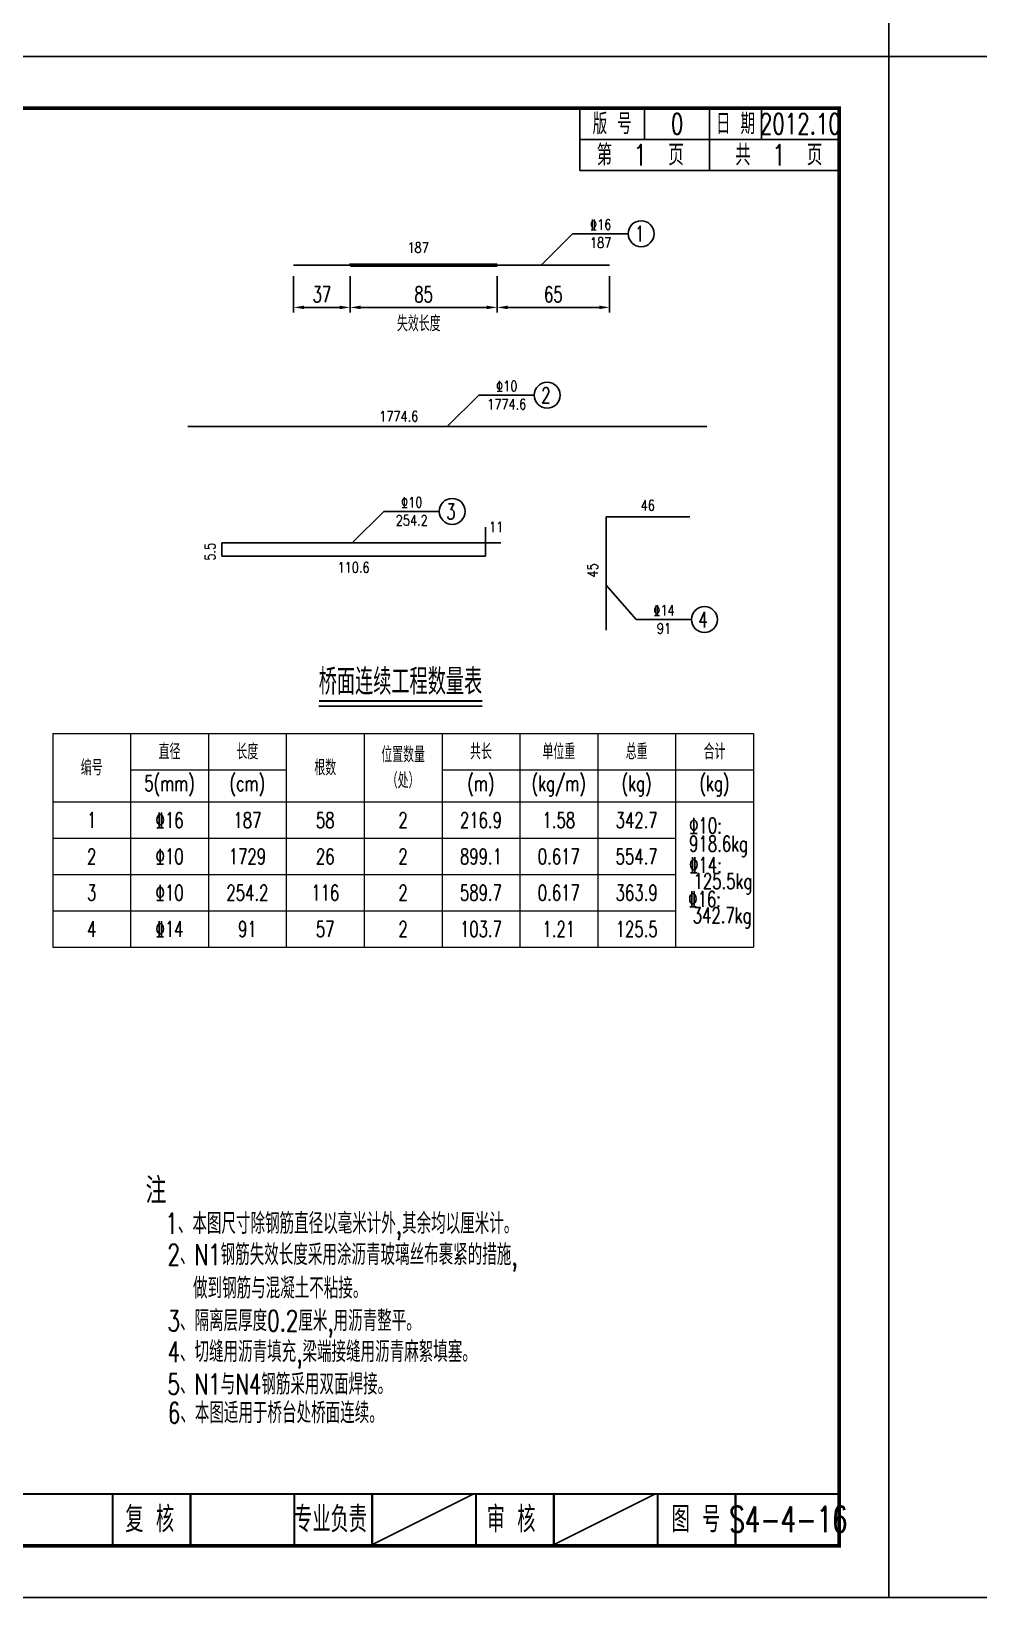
# Model space of a CAD drawing. Header units: millimetres. Extents: x -51 to 12129, y -1309 to -715.
# Drawn here: x 7344.1 to 7526.6, y -1308.7 to -1006.8 of the extents above; entities that cross this region are included whole.
import ezdxf
from ezdxf.enums import TextEntityAlignment as Align

# ---------------------------------------------------------------- set-up
doc = ezdxf.new("R2010")
doc.units = ezdxf.units.MM
doc.header["$LTSCALE"] = 0.25
for name, color, linetype in [('DIMENSION', 2, 'Continuous'), ('图框', 7, 'Continuous'), ('尺寸标注', 2, 'Continuous'), ('文字', 7, 'Continuous'), ('标注', 4, 'Continuous'), ('次轮廓线', 7, 'Continuous'), ('表格', 7, 'Continuous'), ('钢筋', 6, 'Continuous')]:
    doc.layers.add(name, color=color, linetype=linetype)
doc.layers.add('TEXT', color=7, linetype='Continuous', lineweight=18)
doc.styles.get("Standard").update_dxf_attribs({"font": 'simplex1.shx', "width": 0.7, "bigfont": 'hztxt.shx'})
doc.styles.add('TEXT', font='simplex1.shx', dxfattribs={"width": 0.7, "bigfont": 'hztxt.shx'})
doc.dimstyles.new('比例1：10', dxfattribs={"dimtxt": 3, "dimasz": 2, "dimexe": 1, "dimexo": 2, "dimgap": 0.5, "dimtad": 1, "dimzin": 13, "dimdsep": 46, "dimtxsty": 'Standard', "dimcen": -0.09, "dimclrd": 256, "dimclre": 256, "dimclrt": 7, "dimaunit": 1, "dimadec": 0, "dimazin": 0, "dimtfac": 0.0005, "dimtix": 1, "dimtmove": 2, "dimatfit": 0, "dimldrblk": 'DIM', "dimfxl": 0, "dimtolj": 1, "dimtzin": 13, "dimarcsym": 0})
doc.dimstyles.new('比例1：25', dxfattribs={"dimtxt": 3, "dimasz": 2, "dimexe": 1, "dimexo": 1, "dimgap": 1, "dimtad": 1, "dimdec": 1, "dimlfac": 2.5, "dimzin": 9, "dimdsep": 46, "dimtxsty": 'Standard', "dimcen": -0.09, "dimclrd": 4, "dimclre": 4, "dimclrt": 7, "dimaunit": 1, "dimadec": 0, "dimazin": 0, "dimtfac": 0.0005, "dimtdec": 1, "dimtix": 1, "dimtmove": 2, "dimatfit": 3, "dimfxl": 0, "dimtolj": 1, "dimtzin": 13, "dimarcsym": 0})

# ---------------------------------------------------------------- blocks, each defined once
blk = doc.blocks.new('*D1778')
at = {"layer": 'Defpoints', "color": 0}
for p in [(7394.63, -1051.89), (7405.51, -1051.89), (7394.63, -1060.03)]:
    blk.add_point(p, dxfattribs=at)
at = {"layer": '标注', "color": 4, "lineweight": -2}
for p, q in [((7394.63, -1054.03), (7394.63, -1061.03)), ((7405.51, -1054.03), (7405.51, -1061.03)), ((7403.51, -1060.03), (7396.63, -1060.03))]:
    blk.add_line(p, q, dxfattribs=at)
at = {"layer": '标注', "color": 4}
for points in [[(7396.63, -1059.69), (7396.63, -1060.36), (7394.63, -1060.03)], [(7403.51, -1059.69), (7403.51, -1060.36), (7405.51, -1060.03)]]:
    blk.add_solid(points, dxfattribs=at)
at = {"layer": '标注', "color": 7, "insert": (7400.07, -1057.53), "char_height": 3, "attachment_point": 5}
blk.add_mtext('\\A1;37', dxfattribs=at)
blk = doc.blocks.new('*D1779')
at = {"layer": 'Defpoints', "color": 0}
for p in [(7405.51, -1051.89), (7433.84, -1051.89), (7433.84, -1060.03)]:
    blk.add_point(p, dxfattribs=at)
at = {"layer": '标注', "color": 4, "lineweight": -2}
for p, q in [((7405.51, -1054.03), (7405.51, -1061.03)), ((7433.84, -1054.03), (7433.84, -1061.03)), ((7407.51, -1060.03), (7431.84, -1060.03))]:
    blk.add_line(p, q, dxfattribs=at)
at = {"layer": '标注', "color": 4}
for points in [[(7407.51, -1059.69), (7407.51, -1060.36), (7405.51, -1060.03)], [(7431.84, -1059.69), (7431.84, -1060.36), (7433.84, -1060.03)]]:
    blk.add_solid(points, dxfattribs=at)
at = {"layer": '标注', "color": 7, "insert": (7419.67, -1057.53), "char_height": 3, "attachment_point": 5}
blk.add_mtext('\\A1;85', dxfattribs=at)
blk = doc.blocks.new('*D1780')
at = {"layer": 'Defpoints', "color": 0}
for p in [(7433.84, -1051.89), (7455.5, -1051.89), (7455.5, -1060.03)]:
    blk.add_point(p, dxfattribs=at)
at = {"layer": '标注', "color": 4, "lineweight": -2}
for p, q in [((7433.84, -1054.03), (7433.84, -1061.03)), ((7455.5, -1054.03), (7455.5, -1061.03)), ((7435.84, -1060.03), (7453.5, -1060.03))]:
    blk.add_line(p, q, dxfattribs=at)
at = {"layer": '标注', "color": 4}
for points in [[(7435.84, -1059.69), (7435.84, -1060.36), (7433.84, -1060.03)], [(7453.5, -1059.69), (7453.5, -1060.36), (7455.5, -1060.03)]]:
    blk.add_solid(points, dxfattribs=at)
at = {"layer": '标注', "color": 7, "insert": (7444.67, -1057.53), "char_height": 3, "attachment_point": 5}
blk.add_mtext('\\A1;65', dxfattribs=at)
blk = doc.blocks.new('*T1604')
at = {"layer": '表格', "color": 1, "lineweight": 0}
for p, q in [((0, 0), (15, 0)), ((0, 0), (0, -7)), ((15, 0), (30, 0)), ((30, 0), (45, 0)), ((45, 0), (60, 0)), ((60, 0), (75, 0)), ((75, 0), (90, 0)), ((90, 0), (105, 0)), ((90, 0), (90, -7)), ((105, 0), (120, 0)), ((120, 0), (135, 0)), ((135, 0), (135, -7)), ((0, -7), (0, -13.2)), ((90, -7), (90, -13.2)), ((135, -7), (135, -13.2)), ((0, -13.2), (0, -20.2)), ((135, -13.2), (135, -20.2)), ((0, -20.2), (0, -27.2)), ((135, -20.2), (135, -27.2)), ((0, -27.2), (0, -34.2)), ((135, -27.2), (135, -34.2)), ((0, -34.2), (0, -41.2)), ((135, -34.2), (135, -41.2)), ((0, -41.2), (15, -41.2)), ((15, -41.2), (30, -41.2)), ((30, -41.2), (45, -41.2)), ((45, -41.2), (60, -41.2)), ((60, -41.2), (75, -41.2)), ((75, -41.2), (90, -41.2)), ((90, -41.2), (105, -41.2)), ((105, -41.2), (120, -41.2)), ((120, -41.2), (135, -41.2))]:
    blk.add_line(p, q, dxfattribs=at)
at = {"layer": '表格', "color": 0, "lineweight": 0}
for p, q in [((15, 0), (15, -7)), ((30, 0), (30, -7)), ((45, 0), (45, -7)), ((60, 0), (60, -7)), ((75, 0), (75, -7)), ((105, 0), (105, -7)), ((120, 0), (120, -7)), ((15, -7), (30, -7)), ((15, -7), (15, -13.2)), ((30, -7), (45, -7)), ((30, -7), (30, -13.2)), ((45, -7), (45, -13.2)), ((60, -7), (60, -13.2)), ((75, -7), (90, -7)), ((75, -7), (75, -13.2)), ((90, -7), (105, -7)), ((105, -7), (120, -7)), ((105, -7), (105, -13.2)), ((120, -7), (135, -7)), ((120, -7), (120, -13.2)), ((0, -13.2), (15, -13.2)), ((15, -13.2), (30, -13.2)), ((15, -13.2), (15, -20.2)), ((30, -13.2), (45, -13.2)), ((30, -13.2), (30, -20.2)), ((45, -13.2), (60, -13.2)), ((45, -13.2), (45, -20.2)), ((60, -13.2), (75, -13.2)), ((60, -13.2), (60, -20.2)), ((75, -13.2), (90, -13.2)), ((75, -13.2), (75, -20.2)), ((90, -13.2), (105, -13.2)), ((90, -13.2), (90, -20.2)), ((105, -13.2), (120, -13.2)), ((105, -13.2), (105, -20.2)), ((120, -13.2), (135, -13.2)), ((120, -13.2), (120, -20.2)), ((0, -20.2), (15, -20.2)), ((15, -20.2), (30, -20.2)), ((15, -20.2), (15, -27.2)), ((30, -20.2), (45, -20.2)), ((30, -20.2), (30, -27.2)), ((45, -20.2), (60, -20.2)), ((45, -20.2), (45, -27.2)), ((60, -20.2), (75, -20.2)), ((60, -20.2), (60, -27.2)), ((75, -20.2), (90, -20.2)), ((75, -20.2), (75, -27.2)), ((90, -20.2), (105, -20.2)), ((90, -20.2), (90, -27.2)), ((105, -20.2), (120, -20.2)), ((105, -20.2), (105, -27.2)), ((120, -20.2), (120, -27.2)), ((0, -27.2), (15, -27.2)), ((15, -27.2), (30, -27.2)), ((15, -27.2), (15, -34.2)), ((30, -27.2), (45, -27.2)), ((30, -27.2), (30, -34.2)), ((45, -27.2), (60, -27.2)), ((45, -27.2), (45, -34.2)), ((60, -27.2), (75, -27.2)), ((60, -27.2), (60, -34.2)), ((75, -27.2), (90, -27.2)), ((75, -27.2), (75, -34.2)), ((90, -27.2), (105, -27.2)), ((90, -27.2), (90, -34.2)), ((105, -27.2), (120, -27.2)), ((105, -27.2), (105, -34.2)), ((120, -27.2), (120, -34.2)), ((0, -34.2), (15, -34.2)), ((15, -34.2), (30, -34.2)), ((15, -34.2), (15, -41.2)), ((30, -34.2), (45, -34.2)), ((30, -34.2), (30, -41.2)), ((45, -34.2), (60, -34.2)), ((45, -34.2), (45, -41.2)), ((60, -34.2), (75, -34.2)), ((60, -34.2), (60, -41.2)), ((75, -34.2), (90, -34.2)), ((75, -34.2), (75, -41.2)), ((90, -34.2), (105, -34.2)), ((90, -34.2), (90, -41.2)), ((105, -34.2), (120, -34.2)), ((105, -34.2), (105, -41.2)), ((120, -34.2), (120, -41.2))]:
    blk.add_line(p, q, dxfattribs=at)
at = {"layer": '表格', "char_height": 3, "width": 12, "attachment_point": 5}
for s, insert in [('直径', (22.5, -3.5)), ('长度', (37.5, -3.5)), ('位置数量（处）', (67.5, -6.6)), ('共长', (82.5, -3.5)), ('{\\Fromans__,hztxt|c134;单位重}', (97.5, -3.5)), ('{\\Fromans__,hztxt|c134;总重}', (112.5, -3.5)), ('{\\Fromans__,hztxt|c134;合计}', (127.5, -3.5)), ('编号', (7.5, -6.6)), ('根数', (52.5, -6.6)), ('5(mm)', (22.5, -10.1)), ('(cm)', (37.5, -10.1)), ('(m)', (82.5, -10.1)), ('(kg/m)', (97.5, -10.1)), ('(kg)', (112.5, -10.1)), ('(kg)', (127.5, -10.1)), ('1', (7.5, -16.7)), ('\x8416', (22.5, -16.7)), ('187', (37.5, -16.7)), ('58', (52.5, -16.7)), ('2', (67.5, -16.7)), ('216.9', (82.5, -16.7)), ('1.58', (97.5, -16.7)), ('342.7', (112.5, -16.7)), ('2', (7.5, -23.7)), ('\x8310', (22.5, -23.7)), ('1729', (37.5, -23.7)), ('26', (52.5, -23.7)), ('2', (67.5, -23.7)), ('899.1', (82.5, -23.7)), ('0.617', (97.5, -23.7)), ('554.7', (112.5, -23.7)), ('3', (7.5, -30.7)), ('\x8310', (22.5, -30.7)), ('254.2', (37.5, -30.7)), ('116', (52.5, -30.7)), ('2', (67.5, -30.7)), ('589.7', (82.5, -30.7)), ('0.617', (97.5, -30.7)), ('363.9', (112.5, -30.7)), ('4', (7.5, -37.7)), ('\x8414', (22.5, -37.7)), ('91', (37.5, -37.7)), ('57', (52.5, -37.7)), ('2', (67.5, -37.7)), ('103.7', (82.5, -37.7)), ('1.21', (97.5, -37.7)), ('125.5', (112.5, -37.7))]:
    blk.add_mtext(s, dxfattribs=dict(at, insert=insert))
blk = doc.blocks.new('*D1794')
at = {"layer": 'Defpoints', "color": 0}
for p in [(1756.54, -1110.45), (8019.91, -1110.45), (8028.04, -1115.45)]:
    blk.add_point(p, dxfattribs=at)
at = {"layer": '标注', "lineweight": -2}
for p, q in [((8019.91, -1108.45), (8019.91, -1106.45)), ((8013.91, -1110.45), (8020.91, -1110.45)), ((8019.91, -1115.45), (8019.91, -1110.45)), ((8025.91, -1115.45), (8018.91, -1115.45)), ((8019.91, -1117.45), (8019.91, -1119.45))]:
    blk.add_line(p, q, dxfattribs=at)
at = {"layer": '标注'}
for points in [[(8019.58, -1108.45), (8020.25, -1108.45), (8019.91, -1110.45)], [(8019.58, -1117.45), (8020.25, -1117.45), (8019.91, -1115.45)]]:
    blk.add_solid(points, dxfattribs=at)
at = {"layer": '标注', "color": 7, "insert": (8017.91, -1112.95), "char_height": 3, "attachment_point": 5, "rotation": 90}
blk.add_mtext('\\A1;5', dxfattribs=at)
blk = doc.blocks.new('DIM')
blk.add_lwpolyline([(-1, -0.1, 0.2, 0, 0), (0, 0, 0, 0, 0)], format="xyseb")
blk = doc.blocks.new('series')
at = {"width": 0.75}
for tag, height, p in [('页码', 4, (-35, -19)), ('图名', 5, (-220, -282)), ('图号', 5, (-20, -282))]:
    blk.add_attdef(tag, text='', height=height, dxfattribs=at).set_placement(p, align=Align.MIDDLE_CENTER)
blk = doc.blocks.new('123')
at = {"layer": '图框', "color": 2}
blk.add_lwpolyline([(369.33, -1011.65), (369.33, -714.65), (-50.67, -714.65), (-50.67, -1011.65)], close=True, dxfattribs=at)

msp = doc.modelspace()

# ---------------------------------------------------------------- linework, layer by layer
for p, q in [((7399.48909, -1136.88652), (7430.97962, -1136.88652)), ((7409.33091, -1298.65472), (7429.33091, -1288.65472)), ((7444.33091, -1298.65472), (7464.33091, -1288.65472))]:
    msp.add_line(p, q)
at = {"const_width": 0.7}
msp.add_lwpolyline([(7499.75412, -1021.65472), (7119.75412, -1021.65472), (7119.75412, -1298.65472), (7499.75412, -1298.65472)], close=True, dxfattribs=at)
at = {"const_width": 0.4}
for points in [[(7399.48909, -1135.88652), (7430.97962, -1135.88652)], [(7119.75412, -1288.65472), (7499.75412, -1288.65472)], [(7394.75412, -1298.65472), (7394.75412, -1288.65472)], [(7409.75412, -1298.65472), (7409.75412, -1288.65472)], [(7429.75412, -1298.65472), (7429.75412, -1288.65472)], [(7444.75412, -1298.65472), (7444.75412, -1288.65472)], [(7464.75412, -1298.65472), (7464.75412, -1288.65472)], [(7479.75412, -1298.65472), (7479.75412, -1288.65472)]]:
    msp.add_lwpolyline(points, dxfattribs=at)
at = {"layer": 'DIMENSION'}
msp.add_line((7433.82993, -1058.47502), (7433.82993, -1060.97502), dxfattribs=at)
msp.add_line((7433.82993, -1058.47502), (7433.82993, -1060.97502), dxfattribs=at)
at = {"layer": '图框', "const_width": 0.4}
for points in [[(7359.75412, -1298.65472), (7359.75412, -1288.65472)], [(7374.75412, -1298.65472), (7374.75412, -1288.65472)], [(7394.75412, -1298.65472), (7394.75412, -1288.65472)]]:
    msp.add_lwpolyline(points, dxfattribs=at)
at = {"layer": '文字'}
for centre in [(7461.578, -1045.83252), (7443.48138, -1076.94912), (7425.17321, -1099.33565), (7473.78138, -1120.1712)]:
    msp.add_circle(centre, 2.5, dxfattribs=at)
at = {"layer": '标注'}
for p, q in [((7442.33321, -1051.88539), (7448.38607, -1045.83252)), ((7448.38607, -1045.83252), (7459.078, -1045.83252)), ((7424.23658, -1083.00199), (7430.28945, -1076.94912)), ((7430.28945, -1076.94912), (7440.98138, -1076.94912)), ((7405.92841, -1105.38852), (7411.98128, -1099.33565)), ((7411.98128, -1099.33565), (7422.67321, -1099.33565)), ((7454.81316, -1113.53988), (7460.58945, -1120.1712)), ((7460.58945, -1120.1712), (7471.28138, -1120.1712))]:
    msp.add_line(p, q, dxfattribs=at)
at = {"layer": '次轮廓线'}
for p, q in [((7449.75412, -1033.65472), (7449.75412, -1021.65472)), ((7462.25412, -1027.65472), (7462.25412, -1021.65472)), ((7474.75412, -1027.65472), (7474.75412, -1021.65472)), ((7484.75412, -1027.65472), (7484.75412, -1021.65472)), ((7449.75412, -1027.65472), (7499.75412, -1027.65472)), ((7474.75412, -1033.65472), (7474.75412, -1027.65472)), ((7449.75412, -1033.65472), (7499.75412, -1033.65472))]:
    msp.add_line(p, q, dxfattribs=at)
at = {"layer": '钢筋'}
for p, q in [((7394.6285, -1051.88539), (7455.49693, -1051.88539)), ((7405.40261, -1051.68539), (7433.82993, -1051.68539)), ((7405.54937, -1052.08539), (7433.82993, -1052.08539)), ((7374.23658, -1083.00199), (7474.23658, -1083.00199)), ((7454.81316, -1122.24559), (7454.81316, -1100.36765)), ((7454.81316, -1100.36765), (7470.95636, -1100.36765)), ((7431.57661, -1102.38852), (7431.57661, -1107.98852)), ((7380.77661, -1105.38852), (7434.57661, -1105.38852)), ((7380.77661, -1105.38852), (7380.77661, -1107.98852)), ((7380.77661, -1107.98852), (7431.57661, -1107.98852))]:
    msp.add_line(p, q, dxfattribs=at)

# ---------------------------------------------------------------- block references
ref = msp.add_blockref('series', (7509.75412, -1011.65472))
ref.add_attrib('页码', '第  1  页    共  1  页', dxfattribs={"height": 4, "width": 0.75}).set_placement((7474.75412, -1030.65472), align=Align.MIDDLE_CENTER)
msp.add_blockref('*T1604', (7348.21771, -1142.12664))
at = {"layer": '标注'}
for p in [(7140, 0), (7560, 0), (7140, -297), (7560, -297)]:
    msp.add_blockref('123', p, dxfattribs=at)

# ---------------------------------------------------------------- texts
at = {"style": 'TEXT', "width": 0.8}
for s, p in [('5.5', (7379.53004, -1108.82773)), ('45', (7453.25096, -1112.07355))]:
    msp.add_text(s, height=2, rotation=90, dxfattribs=at).set_placement(p)
at = {"width": 0.7}
for s, p in [('%%13110:', (7470.82341, -1162.27437)), ('918.6kg', (7470.82341, -1165.77437)), ('%%13214:', (7470.82341, -1169.87125)), ('125.5kg', (7471.6793, -1172.99117)), ('%%13216:', (7470.66294, -1176.44657)), ('342.7kg', (7471.51884, -1179.56649))]:
    msp.add_text(s, height=3, dxfattribs=at).set_placement(p, align=Align.BOTTOM_LEFT)
at = {"color": 7, "width": 0.7}
for s, p in [('1、本图尺寸除钢筋直径以毫米计外,其余均以厘米计。', (7369.91479, -1238.54742)), ('2、N1钢筋失效长度采用涂沥青玻璃丝布裹紧的措施,', (7370.32281, -1244.5613)), ('做到钢筋与混凝土不粘接。', (7375.23235, -1251.01547)), ('3、隔离层厚度0.2厘米,用沥青整平。', (7370.32281, -1257.288)), ('4、切缝用沥青填充,梁端接缝用沥青麻絮填塞。', (7370.32281, -1263.26343)), ('5、N1与N4钢筋采用双面焊接。', (7370.32281, -1269.51576)), ('6、本图适用于桥台处桥面连续。', (7370.3938, -1275.04196))]:
    msp.add_text(s, height=4, dxfattribs=at).set_placement(p)
at = {"width": 0.7}
for s, p in [('专业负责', (7401.74435, -1293.56013)), ('审 核', (7436.51815, -1293.56013)), ('图 号', (7472.13732, -1293.56013)), ('S4-4-16', (7489.95697, -1293.56014))]:
    msp.add_text(s, height=5, dxfattribs=at).set_placement(p, align=Align.MIDDLE_CENTER)
at = {"layer": 'DIMENSION', "color": 7, "style": 'TEXT', "width": 0.8}
for s, p in [('187', (7418.61572, -1048.50045)), ('1774.6', (7414.87698, -1081.00996)), ('110.6', (7406.17644, -1110.13716))]:
    msp.add_text(s, height=2, dxfattribs=at).set_placement(p, align=Align.MIDDLE)
at = {"layer": 'TEXT', "style": 'TEXT', "width": 0.8}
for s, p in [('%%13216', (7453.78178, -1045.06424)), ('187', (7453.78178, -1048.56424)), ('%%13110', (7435.68515, -1076.18084)), ('1774.6', (7435.68515, -1079.68084)), ('%%13110', (7417.37699, -1098.56737)), ('46', (7462.85193, -1099.16689)), ('254.2', (7417.37699, -1102.06737)), ('11', (7433.63856, -1103.33387)), ('%%13214', (7465.98516, -1119.40291)), ('91', (7465.98516, -1122.90291))]:
    msp.add_text(s, height=2, dxfattribs=at).set_placement(p, align=Align.CENTER)
at = {"layer": 'TEXT', "width": 0.8}
msp.add_text('注', height=5, dxfattribs=at).set_placement((7366.08999, -1232.6955))
at = {"layer": '图框', "width": 0.7}
msp.add_text('复 核', height=5, dxfattribs=at).set_placement((7366.8936, -1293.56013), align=Align.MIDDLE_CENTER)
at = {"layer": '尺寸标注', "color": 7, "linetype": 'Continuous', "width": 0.7}
msp.add_text('失效长度', height=3, dxfattribs=at).set_placement((7418.73838, -1062.97502), align=Align.MIDDLE)
at = {"layer": '文字', "width": 0.7}
for s, height, p in [('版 号', 4, (7456.00412, -1024.65472)), ('0', 4, (7468.50412, -1024.65472)), ('日 期', 4, (7479.75412, -1024.65472)), ('2012.10', 4, (7492.25412, -1024.65472)), ('1', 3, (7461.32457, -1045.8565)), ('2', 3, (7443.22794, -1076.9731)), ('3', 3, (7424.91977, -1099.35963)), ('4', 3, (7473.52794, -1120.19518))]:
    msp.add_text(s, height=height, dxfattribs=at).set_placement(p, align=Align.MIDDLE_CENTER)
at = {"layer": '文字', "color": 7, "width": 0.7}
msp.add_text('桥面连续工程数量表', height=5, dxfattribs=at).set_placement((7415.20917, -1132.15149), align=Align.MIDDLE_CENTER)

# ---------------------------------------------------------------- dimensions: what is measured, and where the dimension line sits
at = {"layer": '标注'}
for base, p1, p2, text, picture, middle in [((7394.6285, -1060.02661), (7405.50509, -1051.88539), (7394.6285, -1051.88539), '37', '*D1778', (7400.06679, -1057.52661)), ((7433.83969, -1060.02661), (7405.50509, -1051.88539), (7433.83969, -1051.88539), '85', '*D1779', (7419.67239, -1057.52661)), ((7455.49693, -1060.02661), (7433.83969, -1051.88539), (7455.49693, -1051.88539), '65', '*D1780', (7444.66831, -1057.52661))]:
    dim = msp.add_linear_dim(base=base, p1=p1, p2=p2, text=text, dimstyle='比例1：25', dxfattribs=at)
    dim.commit()
    dim.dimension.update_dxf_attribs({"geometry": picture, "text_midpoint": middle})
dim = msp.add_linear_dim(base=(8019.91371, -1110.44972), p1=(8028.0426, -1115.44972), p2=(1756.53529, -1110.44972), angle=90, dimstyle='比例1：10', dxfattribs=at)
dim.commit()
dim.dimension.update_dxf_attribs({"geometry": '*D1794', "text_midpoint": (8017.91371, -1112.94972)})

doc.saveas('drawing.dxf')
